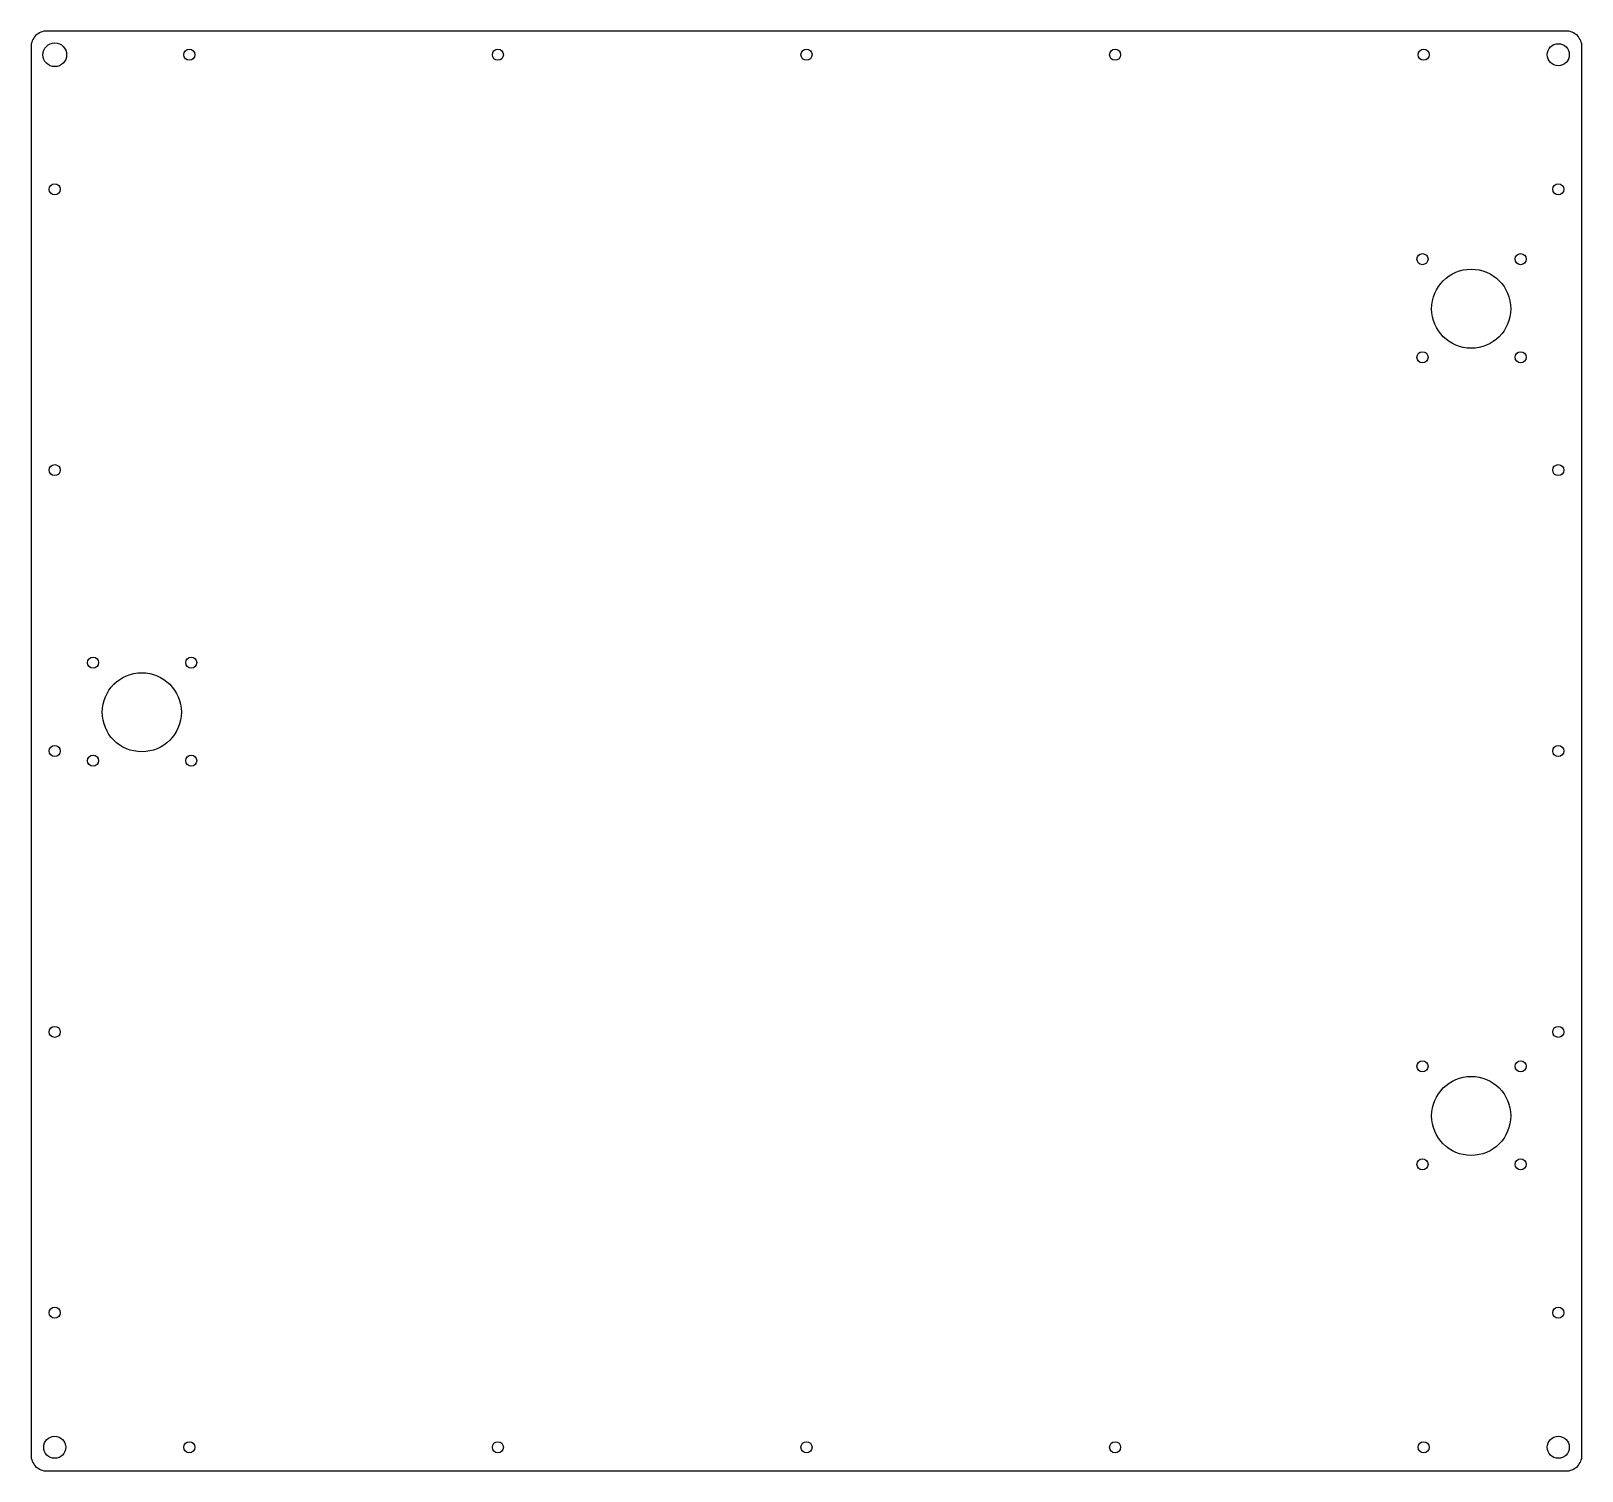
# Model space of a CAD drawing. Header units: millimetres. Extents: x -5 to 485, y -455 to 0.
import ezdxf

# ---------------------------------------------------------------- set-up
doc = ezdxf.new("R2010")
doc.units = ezdxf.units.MM

msp = doc.modelspace()

# ---------------------------------------------------------------- linework, layer by layer
msp.add_lwpolyline([(485, -5, 0.414214), (480, 0), (0, 0, 0.414214), (-5, -5), (-5, -450, 0.414214), (0, -455), (480, -455, 0.414214), (485, -450)], format="xyb", close=True)
for centre, radius in [((2.5, -7.5), 3.75), ((477.5, -7.5), 3.5), ((45, -7.5), 1.75), ((142.5, -7.5), 1.75), ((240, -7.5), 1.75), ((337.5, -7.5), 1.75), ((435, -7.5), 1.75), ((2.5, -50), 1.75), ((477.5, -50), 1.75), ((434.61, -72.08), 1.75), ((465.61, -72.08), 1.75), ((450, -87.75), 12.5), ((434.61, -103.08), 1.75), ((465.61, -103.08), 1.75), ((2.5, -138.75), 1.75), ((477.5, -138.75), 1.75), ((14.61, -199.58), 1.75), ((45.61, -199.58), 1.75), ((30, -215.25), 12.5), ((2.5, -227.5), 1.75), ((14.61, -230.58), 1.75), ((45.61, -230.58), 1.75), ((477.5, -227.5), 1.75), ((2.5, -316.25), 1.75), ((477.5, -316.25), 1.75), ((434.61, -327.12), 1.75), ((465.61, -327.12), 1.75), ((450, -342.8), 12.5), ((434.61, -358.12), 1.75), ((465.61, -358.12), 1.75), ((2.5, -405), 1.75), ((477.5, -405), 1.75), ((2.5, -447.5), 3.5), ((45, -447.5), 1.75), ((142.5, -447.5), 1.75), ((240, -447.5), 1.75), ((337.5, -447.5), 1.75), ((435, -447.5), 1.75), ((477.5, -447.5), 3.5)]:
    msp.add_circle(centre, radius)

doc.saveas('drawing.dxf')
